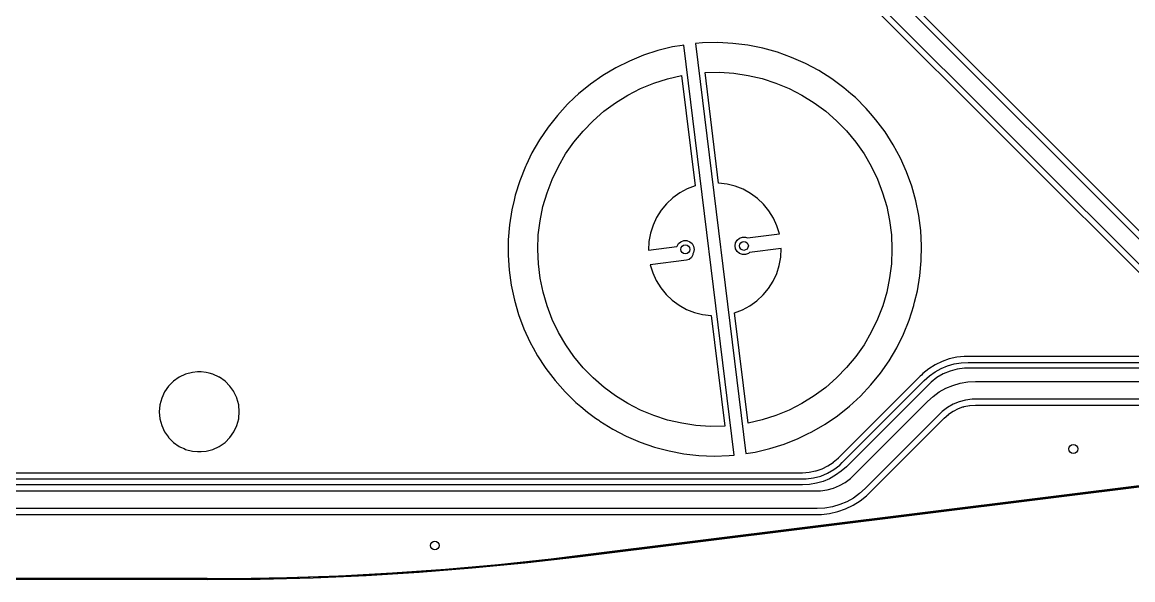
# Model space of a CAD drawing. Extents: x -114 to 114, y -62 to 23.
# Drawn here: x 17.3 to 54.93, y -61.55 to -42.66 of the extents above; entities that cross this region are included whole.
import ezdxf

# ---------------------------------------------------------------- set-up
doc = ezdxf.new("R2010")
doc.units = 0
doc.layers.add('BLACK', color=7, linetype='CONTINUOUS')

msp = doc.modelspace()

# ---------------------------------------------------------------- linework, layer by layer
at = {"layer": 'BLACK', "linetype": 'CONTINUOUS'}
for p, q in [((40.8383, -35.7156), (57.7616, -52.6389)), ((52.7682, -47.362), (40.9812, -35.575)), ((40.2469, -36.2563), (57.1489, -53.1584)), ((57.3373, -53.0632), (40.414, -36.1399)), ((38.8364, -43.6244), (38.3484, -43.7839)), ((39.3347, -43.5011), (38.8364, -43.6244)), ((39.656, -43.4462), (39.3347, -43.5011)), ((39.7158, -43.436), (39.656, -43.4462)), ((41.4217, -57.3299), (39.7158, -43.436)), ((40.3518, -43.3654), (40.1129, -43.3884)), ((40.1129, -43.3884), (41.8185, -57.279)), ((40.865, -43.3538), (40.3518, -43.3654)), ((40.3518, -43.3654), (40.3518, -43.3654)), ((40.3518, -43.3654), (40.3518, -43.3654)), ((41.3777, -43.3797), (40.865, -43.3538)), ((40.865, -43.3538), (40.865, -43.3538)), ((40.865, -43.3538), (40.865, -43.3538)), ((41.8871, -43.4432), (41.3777, -43.3797)), ((41.8872, -43.4432), (41.8871, -43.4432)), ((41.8871, -43.4432), (41.8871, -43.4432)), ((41.8871, -43.4432), (41.8871, -43.4432)), ((42.3906, -43.5438), (41.8872, -43.4432)), ((42.8853, -43.681), (42.3906, -43.5438)), ((42.3906, -43.5438), (42.3906, -43.5438)), ((42.3906, -43.5438), (42.3906, -43.5438)), ((37.8734, -43.9787), (37.414, -44.2078)), ((38.3484, -43.7839), (37.8734, -43.9787)), ((43.3686, -43.854), (42.8853, -43.681)), ((42.8853, -43.681), (42.8853, -43.681)), ((43.8379, -44.062), (43.3686, -43.854)), ((37.414, -44.2078), (36.9726, -44.4699)), ((37.414, -44.2078), (37.414, -44.2078)), ((40.4346, -44.3672), (40.9223, -44.36)), ((40.8944, -48.1116), (40.4346, -44.3672)), ((40.9223, -44.36), (41.4089, -44.3924)), ((41.4089, -44.3924), (41.8912, -44.4642)), ((44.2908, -44.3038), (43.8379, -44.062)), ((44.7247, -44.5782), (44.2908, -44.3038)), ((44.2908, -44.3038), (44.2908, -44.3038)), ((36.5515, -44.7636), (36.1532, -45.0874)), ((36.9726, -44.4699), (36.5515, -44.7636)), ((36.9726, -44.4699), (36.9726, -44.4699)), ((38.2507, -44.9112), (38.7014, -44.7248)), ((38.7014, -44.7248), (39.1657, -44.5757)), ((39.1657, -44.5757), (39.6406, -44.4647)), ((39.6406, -44.4647), (40.1003, -48.2091)), ((41.8912, -44.4642), (42.3661, -44.575)), ((42.3661, -44.575), (42.8305, -44.7239)), ((42.8305, -44.7239), (43.2813, -44.9101)), ((45.1374, -44.8835), (44.7247, -44.5782)), ((36.1532, -45.0874), (36.0143, -45.2183)), ((37.4022, -45.3904), (37.8167, -45.1336)), ((37.8167, -45.1336), (38.2507, -44.9112)), ((43.2813, -44.9101), (43.7154, -45.1323)), ((43.7154, -45.1323), (44.13, -45.389)), ((45.3719, -45.0852), (45.1374, -44.8835)), ((45.1374, -44.8835), (45.1374, -44.8835)), ((45.1374, -44.8835), (45.1374, -44.8835)), ((45.5266, -45.2183), (45.3719, -45.0852)), ((35.7795, -45.4395), (35.4327, -45.818)), ((36.0143, -45.2183), (35.7795, -45.4395)), ((35.7795, -45.4395), (35.7795, -45.4395)), ((35.7795, -45.4395), (35.7795, -45.4395)), ((35.7795, -45.4395), (35.7795, -45.4395)), ((37.0099, -45.6801), (37.4022, -45.3904)), ((44.13, -45.389), (44.5225, -45.6785)), ((45.8903, -45.5807), (45.5266, -45.2183)), ((45.5266, -45.2183), (45.5266, -45.2183)), ((35.4327, -45.818), (35.1145, -46.2209)), ((35.4327, -45.818), (35.4327, -45.818)), ((36.6424, -46.0007), (37.0099, -45.6801)), ((44.5225, -45.6785), (44.8901, -45.9989)), ((46.0421, -45.756), (45.8903, -45.5807)), ((45.8903, -45.5807), (45.8903, -45.5807)), ((46.2264, -45.9687), (46.0421, -45.756)), ((35.1145, -46.2209), (34.8267, -46.646)), ((35.1145, -46.2209), (35.1145, -46.2209)), ((36.3021, -46.3501), (36.6424, -46.0007)), ((44.8901, -45.9989), (45.2305, -46.3481)), ((46.5332, -46.3803), (46.2264, -45.9687)), ((34.8267, -46.646), (34.6816, -46.8984)), ((35.9914, -46.726), (36.3021, -46.3501)), ((45.2305, -46.3481), (45.5414, -46.7238)), ((46.809, -46.8133), (46.5332, -46.3803)), ((34.6816, -46.8984), (34.5708, -47.091)), ((35.7122, -47.1258), (35.9914, -46.726)), ((45.5414, -46.7238), (45.8208, -47.1236)), ((47.0524, -47.2653), (46.809, -46.8133)), ((34.5708, -47.091), (34.3701, -47.508)), ((35.4664, -47.547), (35.7122, -47.1258)), ((45.8208, -47.1236), (46.0668, -47.5447)), ((47.262, -47.7339), (47.0524, -47.2653)), ((57.9024, -52.4961), (52.7682, -47.362)), ((34.3482, -47.5536), (34.16, -48.0312)), ((34.3701, -47.508), (34.3482, -47.5536)), ((35.2556, -47.9868), (35.4664, -47.547)), ((46.0668, -47.5447), (46.2777, -47.9843)), ((47.4368, -48.2166), (47.262, -47.7339)), ((34.16, -48.0312), (34.0074, -48.5214)), ((34.16, -48.0312), (34.16, -48.0312)), ((35.0813, -48.4422), (35.2556, -47.9868)), ((41.1803, -48.1462), (40.8944, -48.1116)), ((41.4594, -48.2171), (41.1803, -48.1462)), ((46.2777, -47.9843), (46.4523, -48.4397)), ((34.0074, -48.5214), (33.9687, -48.6875)), ((34.0074, -48.5214), (34.0074, -48.5214)), ((34.0074, -48.5214), (34.0074, -48.5214)), ((34.0074, -48.5214), (34.0074, -48.5214)), ((34.9445, -48.9103), (35.0813, -48.4422)), ((39.5777, -48.4481), (39.3435, -48.6157)), ((39.8313, -48.3119), (39.5777, -48.4481)), ((40.1003, -48.2091), (39.8313, -48.3119)), ((41.7271, -48.323), (41.4594, -48.2171)), ((41.9792, -48.4623), (41.7271, -48.323)), ((42.2114, -48.6326), (41.9792, -48.4623)), ((46.4523, -48.4397), (46.5893, -48.9077)), ((47.5757, -48.7108), (47.4368, -48.2166)), ((33.9687, -48.6875), (33.891, -49.0214)), ((34.8461, -49.388), (34.9445, -48.9103)), ((39.1326, -48.8118), (38.9485, -49.0333)), ((39.3435, -48.6157), (39.1326, -48.8118)), ((42.4199, -48.8312), (42.2114, -48.6326)), ((42.6014, -49.0548), (42.4199, -48.8312)), ((46.5893, -48.9077), (46.6878, -49.3854)), ((47.678, -49.2139), (47.5757, -48.7108)), ((33.891, -49.0214), (33.8116, -49.5286)), ((38.7942, -49.2764), (38.6722, -49.5373)), ((38.9485, -49.0333), (38.7942, -49.2764)), ((42.7528, -49.2998), (42.6014, -49.0548)), ((47.7433, -49.7231), (47.678, -49.2139)), ((33.8116, -49.5286), (33.7695, -50.0402)), ((33.8116, -49.5286), (33.8116, -49.5286)), ((34.7869, -49.872), (34.8461, -49.388)), ((38.6722, -49.5373), (38.5846, -49.8116)), ((42.8717, -49.562), (42.7528, -49.2998)), ((42.9561, -49.8373), (42.8717, -49.562)), ((46.6878, -49.3854), (46.7473, -49.8694)), ((33.7695, -50.0402), (33.765, -50.5536)), ((33.7695, -50.0402), (33.7695, -50.0402)), ((34.7672, -50.3593), (34.7869, -49.872)), ((38.5846, -49.8116), (38.5326, -50.0948)), ((41.5217, -50.0491), (41.6016, -49.9821)), ((41.6016, -49.9821), (41.6995, -49.9465)), ((41.6995, -49.9465), (41.8036, -49.9465)), ((41.8036, -49.9465), (41.8701, -49.9707)), ((41.8701, -49.9707), (42.9561, -49.8373)), ((46.7473, -49.8694), (46.7672, -50.3567)), ((47.771, -50.2357), (47.7433, -49.7231)), ((34.7871, -50.8466), (34.7672, -50.3593)), ((38.5326, -50.0948), (38.5173, -50.3824)), ((38.5173, -50.3824), (39.4838, -50.2637)), ((39.4838, -50.2637), (39.4853, -50.2554)), ((39.4853, -50.2554), (39.5374, -50.1652)), ((39.5374, -50.1652), (39.6172, -50.0982)), ((39.6172, -50.0982), (39.7151, -50.0625)), ((39.7151, -50.0625), (39.8193, -50.0625)), ((39.8193, -50.0625), (39.9172, -50.0982)), ((39.9172, -50.0982), (39.997, -50.1652)), ((39.997, -50.1652), (40.0491, -50.2554)), ((40.0491, -50.2554), (40.0672, -50.358)), ((40.0672, -50.358), (40.0491, -50.4606)), ((41.4516, -50.2419), (41.4696, -50.1393)), ((41.4696, -50.3445), (41.4516, -50.2419)), ((41.4696, -50.1393), (41.5217, -50.0491)), ((41.5217, -50.4348), (41.4696, -50.3445)), ((43.0171, -50.3336), (41.9451, -50.4652)), ((43.0018, -50.6212), (43.0171, -50.3336)), ((46.7672, -50.3567), (46.7475, -50.8439)), ((47.7612, -50.749), (47.771, -50.2357)), ((33.765, -50.5536), (33.7982, -51.0659)), ((33.765, -50.5536), (33.765, -50.5536)), ((39.8051, -50.728), (38.5783, -50.8786)), ((39.8978, -50.6974), (39.8051, -50.728)), ((39.9717, -50.6338), (39.8978, -50.6974)), ((40.0156, -50.5467), (39.9717, -50.6338)), ((40.0179, -50.5146), (40.0156, -50.5467)), ((40.0491, -50.4606), (40.0179, -50.5146)), ((41.6016, -50.5018), (41.5217, -50.4348)), ((41.6995, -50.5374), (41.6016, -50.5018)), ((41.8036, -50.5374), (41.6995, -50.5374)), ((41.9016, -50.5018), (41.8036, -50.5374)), ((41.9451, -50.4652), (41.9016, -50.5018)), ((42.9498, -50.9044), (43.0018, -50.6212)), ((47.7138, -51.2602), (47.7612, -50.749)), ((33.7982, -51.0659), (33.7982, -51.0659)), ((33.7982, -51.0659), (33.8687, -51.5744)), ((34.8466, -51.3306), (34.7871, -50.8466)), ((38.5783, -50.8786), (38.6627, -51.1539)), ((38.6627, -51.1539), (38.7816, -51.4162)), ((42.8622, -51.1787), (42.9498, -50.9044)), ((46.7475, -50.8439), (46.6883, -51.328)), ((34.9451, -51.8082), (34.8466, -51.3306)), ((38.7816, -51.4162), (38.933, -51.6612)), ((42.5859, -51.6827), (42.7402, -51.4396)), ((42.7402, -51.4396), (42.8622, -51.1787)), ((46.6883, -51.328), (46.5899, -51.8057)), ((47.629, -51.7665), (47.7138, -51.2602)), ((33.8687, -51.5744), (33.8687, -51.5744)), ((33.8687, -51.5744), (33.8687, -51.5744)), ((33.8687, -51.5744), (33.9763, -52.0763)), ((35.0821, -52.2763), (34.9451, -51.8082)), ((38.933, -51.6612), (39.1145, -51.8848)), ((39.1145, -51.8848), (39.323, -52.0833)), ((42.1909, -52.1003), (42.4018, -51.9042)), ((42.4018, -51.9042), (42.5859, -51.6827)), ((46.5899, -51.8057), (46.4531, -52.2738)), ((47.5359, -52.1485), (47.629, -51.7665)), ((33.9763, -52.0763), (34.1204, -52.5691)), ((35.2567, -52.7316), (35.0821, -52.2763)), ((39.323, -52.0833), (39.5552, -52.2537)), ((39.5552, -52.2537), (39.8073, -52.3929)), ((41.7031, -52.4041), (41.9567, -52.2678)), ((41.9567, -52.2678), (42.1909, -52.1003)), ((46.4531, -52.2738), (46.2788, -52.7292)), ((47.3497, -52.7538), (47.5074, -52.2653)), ((47.5074, -52.2653), (47.5118, -52.2475)), ((47.5118, -52.2475), (47.5359, -52.1485)), ((34.1204, -52.5691), (34.3002, -53.0499)), ((39.8073, -52.3929), (40.075, -52.4989)), ((40.075, -52.4989), (40.3541, -52.5698)), ((40.3541, -52.5698), (40.64, -52.6044)), ((40.64, -52.6044), (41.0998, -56.3488)), ((41.4341, -52.5069), (41.7031, -52.4041)), ((41.8938, -56.2513), (41.4341, -52.5069)), ((34.3002, -53.0499), (34.3002, -53.0499)), ((34.3002, -53.0499), (34.3002, -53.05)), ((34.3002, -53.05), (34.5147, -53.5163)), ((35.4677, -53.1713), (35.2567, -52.7316)), ((46.2788, -52.7292), (46.068, -53.169)), ((47.1565, -53.2295), (47.3497, -52.7538)), ((35.7136, -53.5924), (35.4677, -53.1713)), ((46.068, -53.169), (45.8222, -53.5902)), ((46.9291, -53.6897), (47.1565, -53.2295)), ((34.5147, -53.5163), (34.5147, -53.5163)), ((34.5147, -53.5163), (34.6113, -53.6913)), ((34.6113, -53.6913), (34.7604, -53.9614)), ((35.993, -53.9921), (35.7136, -53.5924)), ((45.8222, -53.5902), (45.543, -53.99)), ((46.6685, -54.132), (46.9291, -53.6897)), ((34.7604, -53.9614), (34.7628, -53.9658)), ((34.7628, -53.9658), (34.7628, -53.9658)), ((34.7628, -53.9658), (35.0181, -54.3574)), ((36.3039, -54.3679), (35.993, -53.9921)), ((45.543, -53.99), (45.2323, -54.3659)), ((46.3762, -54.5541), (46.6685, -54.132)), ((48.4654, -54.1581), (48.2326, -54.2702)), ((48.7093, -54.0728), (48.4654, -54.1581)), ((48.4654, -54.1581), (48.4654, -54.1581)), ((48.9612, -54.0153), (48.7093, -54.0728)), ((49.218, -53.9864), (48.9612, -54.0153)), ((49.3167, -53.9864), (49.218, -53.9864)), ((49.3173, -53.9863), (49.3167, -53.9864)), ((58.0961, -53.9863), (49.3173, -53.9863)), ((23.0659, -54.527), (22.8376, -54.5881)), ((23.2423, -54.5115), (23.0659, -54.527)), ((23.3602, -54.5115), (23.2423, -54.5115)), ((23.2423, -54.5115), (23.2423, -54.5115)), ((23.5367, -54.527), (23.3602, -54.5115)), ((23.3602, -54.5115), (23.3602, -54.5115)), ((23.638, -54.5541), (23.5367, -54.527)), ((23.5367, -54.527), (23.5367, -54.527)), ((23.5367, -54.527), (23.5367, -54.527)), ((23.7649, -54.5881), (23.638, -54.5541)), ((35.0181, -54.3574), (35.0432, -54.3958)), ((35.0432, -54.3958), (35.3543, -54.8042)), ((36.6443, -54.7171), (36.3039, -54.3679)), ((45.2323, -54.3659), (44.892, -54.7153)), ((46.0539, -54.9536), (46.3762, -54.5541)), ((48.0138, -54.4077), (47.8118, -54.5688)), ((48.2326, -54.2702), (48.0138, -54.4077)), ((48.0378, -54.645), (48.2299, -54.5087)), ((48.2299, -54.5087), (48.436, -54.3948)), ((48.436, -54.3948), (48.6536, -54.3047)), ((48.7351, -54.4838), (48.505, -54.5791)), ((48.6536, -54.3047), (48.8799, -54.2395)), ((48.9757, -54.4194), (48.7351, -54.4838)), ((48.8799, -54.2395), (49.112, -54.2001)), ((49.2226, -54.3869), (48.9757, -54.4194)), ((49.112, -54.2001), (49.3471, -54.1869)), ((49.3472, -54.3869), (49.2226, -54.3869)), ((49.3471, -54.1869), (49.3472, -54.1868)), ((49.3472, -54.1868), (62.6903, -54.1868)), ((62.6489, -54.3868), (49.3472, -54.3868)), ((49.3472, -54.3868), (49.3472, -54.3868)), ((49.3472, -54.3868), (49.3472, -54.3868)), ((49.3472, -54.3868), (49.3472, -54.3869)), ((22.4299, -54.8235), (22.2628, -54.9906)), ((22.6234, -54.688), (22.4299, -54.8235)), ((22.8376, -54.5881), (22.6234, -54.688)), ((22.6234, -54.688), (22.6234, -54.688)), ((23.9791, -54.688), (23.7649, -54.5881)), ((23.7649, -54.5881), (23.7649, -54.5881)), ((23.9874, -54.6938), (23.9791, -54.688)), ((23.9791, -54.688), (23.9791, -54.688)), ((23.9791, -54.688), (23.9791, -54.688)), ((23.9791, -54.688), (23.9791, -54.688)), ((24.1727, -54.8235), (23.9874, -54.6938)), ((24.3398, -54.9906), (24.1727, -54.8235)), ((24.1727, -54.8235), (24.1727, -54.8235)), ((24.1727, -54.8235), (24.1727, -54.8235)), ((35.3543, -54.8042), (35.6944, -55.1887)), ((37.0119, -55.0375), (36.6443, -54.7171)), ((44.892, -54.7153), (44.5245, -55.0359)), ((47.6868, -54.6938), (44.9432, -57.4374)), ((45.0838, -57.5803), (47.8622, -54.8019)), ((47.7205, -54.6601), (47.6868, -54.6938)), ((47.6868, -54.6938), (47.6868, -54.6938)), ((47.6868, -54.6938), (47.6868, -54.6938)), ((47.7634, -54.6172), (47.7205, -54.6601)), ((47.7205, -54.6601), (47.7205, -54.6601)), ((47.7205, -54.6601), (47.7205, -54.6601)), ((47.7635, -54.6171), (47.7634, -54.6172)), ((47.8118, -54.5688), (47.7635, -54.6171)), ((47.8622, -54.8019), (48.0378, -54.645)), ((47.8622, -54.8019), (47.8622, -54.8019)), ((47.8622, -54.8019), (47.8622, -54.8019)), ((47.8622, -54.8019), (47.8622, -54.8019)), ((48.0917, -54.8553), (48.0037, -54.9433)), ((48.2893, -54.7037), (48.0917, -54.8553)), ((48.505, -54.5791), (48.2893, -54.7037)), ((48.8342, -54.9659), (49.0821, -54.8945)), ((49.0821, -54.8945), (49.3364, -54.8513)), ((49.3364, -54.8513), (49.5936, -54.8369)), ((49.5936, -54.8369), (49.5939, -54.8368)), ((49.5939, -54.8368), (61.51, -54.8368)), ((22.1272, -55.1842), (22.0274, -55.3984)), ((22.2628, -54.9906), (22.1272, -55.1842)), ((24.4694, -55.1758), (24.3398, -54.9906)), ((24.4753, -55.1842), (24.4694, -55.1758)), ((24.5707, -55.3888), (24.4753, -55.1842)), ((24.4753, -55.1842), (24.4753, -55.1842)), ((35.6944, -55.1887), (36.0619, -55.5473)), ((37.4044, -55.327), (37.0119, -55.0375)), ((44.5245, -55.0359), (44.1322, -55.3255)), ((48.0037, -54.9433), (45.2252, -57.7218)), ((45.7031, -55.3285), (46.0539, -54.9536)), ((48.0037, -54.9433), (48.0037, -54.9433)), ((48.1598, -55.3386), (48.3702, -55.1894)), ((48.3702, -55.1894), (48.5959, -55.0646)), ((48.5959, -55.0646), (48.8342, -54.9659)), ((21.9662, -55.6266), (21.9456, -55.862)), ((22.0274, -55.3984), (21.9662, -55.6266)), ((24.5752, -55.3984), (24.5707, -55.3888)), ((24.6363, -55.6266), (24.5752, -55.3984)), ((24.6569, -55.862), (24.6363, -55.6266)), ((24.6363, -55.6266), (24.6363, -55.6266)), ((24.6363, -55.6266), (24.6363, -55.6266)), ((36.0619, -55.5473), (36.2288, -55.6878)), ((36.1114, -60.7355), (76.972, -55.6377)), ((76.9737, -55.6622), (36.1146, -60.7598)), ((37.819, -55.5837), (37.4044, -55.327)), ((38.2532, -55.8059), (37.819, -55.5837)), ((43.7177, -55.5824), (43.2837, -55.8048)), ((44.1322, -55.3255), (43.7177, -55.5824)), ((44.924, -55.9962), (45.3258, -55.6766)), ((45.3258, -55.6766), (45.7031, -55.3285)), ((45.4391, -58.0389), (47.9675, -55.5105)), ((47.9675, -55.5105), (48.1598, -55.3386)), ((47.9675, -55.5105), (47.9675, -55.5105)), ((47.9675, -55.5105), (47.9675, -55.5105)), ((47.9675, -55.5105), (47.9675, -55.5105)), ((48.8404, -55.6089), (48.6474, -55.7203)), ((49.0462, -55.5236), (48.8404, -55.6089)), ((49.2615, -55.4659), (49.0462, -55.5236)), ((49.2089, -55.6878), (49.395, -55.6508)), ((49.4824, -55.4369), (49.2615, -55.4659)), ((49.395, -55.6508), (49.4014, -55.65)), ((49.4014, -55.65), (49.5927, -55.6374)), ((49.5939, -55.4369), (49.4824, -55.4369)), ((49.5927, -55.6374), (49.5959, -55.6373)), ((61.51, -55.4368), (49.5939, -55.4368)), ((49.5939, -55.4368), (49.5939, -55.4368)), ((49.5939, -55.4368), (49.5939, -55.4368)), ((49.5939, -55.4368), (49.5939, -55.4369)), ((49.5959, -55.6373), (49.6597, -55.6373)), ((49.6597, -55.6373), (49.6598, -55.6373)), ((49.6598, -55.6373), (61.401, -55.6373)), ((21.9456, -55.862), (21.9456, -55.862)), ((21.9456, -55.862), (21.9662, -56.0974)), ((24.6383, -56.0755), (24.6569, -55.862)), ((24.6569, -55.862), (24.6569, -55.862)), ((76.9782, -55.6873), (36.1176, -60.7851)), ((36.2288, -55.6878), (36.4545, -55.8779)), ((36.4545, -55.8779), (36.4546, -55.8779)), ((36.4546, -55.8779), (36.7274, -56.0755)), ((38.7039, -55.9921), (38.2532, -55.8059)), ((39.1683, -56.141), (38.7039, -55.9921)), ((42.833, -55.9912), (42.3687, -56.1403)), ((43.2837, -55.8048), (42.833, -55.9912)), ((44.4999, -56.2855), (44.924, -55.9962)), ((48.3918, -55.9348), (45.8634, -58.4632)), ((48.4706, -55.856), (48.3918, -55.9348)), ((48.3918, -55.9348), (48.3918, -55.9348)), ((48.6474, -55.7203), (48.4706, -55.856)), ((48.5348, -56.0755), (48.6786, -55.9493)), ((48.6786, -55.9493), (48.6837, -55.9454)), ((48.6837, -55.9454), (48.8414, -55.84)), ((48.8414, -55.84), (48.847, -55.8368)), ((48.847, -55.8368), (49.0171, -55.7529)), ((49.0171, -55.7529), (49.0231, -55.7505)), ((49.0231, -55.7505), (49.1732, -55.6995)), ((49.1732, -55.6995), (49.2027, -55.6895)), ((49.2027, -55.6895), (49.2089, -55.6878)), ((21.9662, -56.0974), (21.9662, -56.0974)), ((21.9662, -56.0974), (21.9662, -56.0974)), ((21.9662, -56.0974), (21.9669, -56.1001)), ((21.9669, -56.1001), (22.0274, -56.3257)), ((22.0274, -56.3257), (22.1272, -56.5398)), ((24.4753, -56.5399), (24.5752, -56.3257)), ((24.5752, -56.3257), (24.6363, -56.0974)), ((24.6363, -56.0974), (24.6383, -56.0755)), ((36.7274, -56.0755), (36.8317, -56.151)), ((36.8317, -56.151), (36.8704, -56.179)), ((36.8704, -56.179), (37.3072, -56.4487)), ((39.6432, -56.2518), (39.1683, -56.141)), ((40.1256, -56.3236), (39.6432, -56.2518)), ((40.6122, -56.356), (40.1256, -56.3236)), ((41.0998, -56.3488), (40.6122, -56.356)), ((42.3687, -56.1403), (41.8938, -56.2513)), ((44.0558, -56.543), (44.4999, -56.2855)), ((45.9798, -58.6303), (48.5324, -56.0777)), ((48.5324, -56.0777), (48.5348, -56.0755)), ((22.1272, -56.5398), (22.1272, -56.5399)), ((22.1272, -56.5399), (22.2541, -56.7211)), ((22.2541, -56.7211), (22.2628, -56.7334)), ((22.2628, -56.7334), (22.4299, -56.9005)), ((24.1727, -56.9005), (24.3398, -56.7334)), ((24.3398, -56.7334), (24.4753, -56.5399)), ((37.3072, -56.4487), (37.3072, -56.4487)), ((37.3072, -56.4487), (37.3072, -56.4487)), ((37.3072, -56.4487), (37.7626, -56.6858)), ((37.7626, -56.6858), (38.2341, -56.8888)), ((43.117, -56.957), (43.594, -56.7672)), ((43.594, -56.7672), (43.9084, -56.6145)), ((43.9084, -56.6145), (44.0558, -56.543)), ((44.0558, -56.543), (44.0558, -56.543)), ((44.0558, -56.543), (44.0558, -56.543)), ((22.4299, -56.9005), (22.6234, -57.0361)), ((22.6234, -57.0361), (22.6234, -57.0361)), ((22.6234, -57.0361), (22.6234, -57.0361)), ((22.6234, -57.0361), (22.6234, -57.0361)), ((22.6234, -57.0361), (22.6679, -57.0568)), ((22.6679, -57.0568), (22.785, -57.1114)), ((22.785, -57.1114), (22.8376, -57.1359)), ((22.8376, -57.1359), (22.8376, -57.1359)), ((22.8376, -57.1359), (23.0659, -57.1971)), ((23.5367, -57.1971), (23.7649, -57.1359)), ((23.7649, -57.1359), (23.9791, -57.0361)), ((23.9791, -57.0361), (24.1727, -56.9005)), ((38.2341, -56.8888), (38.7192, -57.0568)), ((38.7192, -57.0568), (38.7192, -57.0568)), ((38.7192, -57.0568), (38.7192, -57.0568)), ((38.7192, -57.0568), (39.2153, -57.1888)), ((39.2153, -57.1888), (39.2153, -57.1888)), ((39.2153, -57.1888), (39.2153, -57.1888)), ((39.2153, -57.1888), (39.7197, -57.2841)), ((42.1278, -57.2295), (42.6274, -57.1114)), ((42.6274, -57.1114), (43.117, -56.957)), ((23.0659, -57.1971), (23.0659, -57.1971)), ((23.0659, -57.1971), (23.0659, -57.1971)), ((23.0659, -57.1971), (23.2423, -57.2125)), ((23.2423, -57.2125), (23.2423, -57.2125)), ((23.2423, -57.2125), (23.3602, -57.2125)), ((23.3602, -57.2125), (23.5367, -57.1971)), ((23.5367, -57.1971), (23.5367, -57.1971)), ((23.5367, -57.1971), (23.5367, -57.1971)), ((39.7197, -57.2841), (40.2298, -57.3423)), ((40.2298, -57.3423), (40.7428, -57.3629)), ((40.7428, -57.3629), (41.2558, -57.3458)), ((41.2558, -57.3458), (41.4217, -57.3299)), ((41.8185, -57.279), (42.1278, -57.2295)), ((44.9408, -57.4396), (44.7773, -57.583)), ((44.9432, -57.4374), (44.9408, -57.4396)), ((43.6847, -57.9363), (2.73852, -57.9363)), ((43.7385, -57.9363), (43.6847, -57.9363)), ((43.6847, -57.9363), (43.6847, -57.9363)), ((43.7417, -57.9362), (43.7385, -57.9363)), ((43.9589, -57.922), (43.7417, -57.9362)), ((43.9653, -57.9212), (43.9589, -57.922)), ((44.177, -57.8791), (43.9653, -57.9212)), ((44.1832, -57.8774), (44.177, -57.8791)), ((44.3876, -57.808), (44.1832, -57.8774)), ((44.3936, -57.8055), (44.3876, -57.808)), ((44.5871, -57.7101), (44.3936, -57.8055)), ((44.5825, -57.9445), (44.7982, -57.82)), ((44.5928, -57.7068), (44.5871, -57.7101)), ((44.7722, -57.5869), (44.5928, -57.7068)), ((44.7773, -57.583), (44.7722, -57.5869)), ((44.7982, -57.82), (44.9958, -57.6684)), ((45.0496, -57.8787), (44.8576, -58.015)), ((44.9958, -57.6684), (45.0838, -57.5803)), ((45.2252, -57.7218), (45.0496, -57.8787)), ((45.2252, -57.7218), (45.2252, -57.7218)), ((2.68295, -58.1368), (43.7403, -58.1368)), ((43.7403, -58.1368), (43.7403, -58.1368)), ((43.7403, -58.1368), (43.7403, -58.1368)), ((43.7403, -58.1368), (43.8648, -58.1368)), ((43.8648, -58.1368), (44.1118, -58.1043)), ((44.2076, -58.2842), (43.9754, -58.3236)), ((44.1118, -58.1043), (44.3524, -58.0399)), ((44.4339, -58.219), (44.2076, -58.2842)), ((44.3524, -58.0399), (44.5825, -57.9445)), ((44.6515, -58.1289), (44.4339, -58.219)), ((44.8576, -58.015), (44.6515, -58.1289)), ((44.9905, -58.3648), (45.1835, -58.2534)), ((45.1835, -58.2534), (45.3603, -58.1177)), ((45.3603, -58.1177), (45.4391, -58.0389)), ((45.4391, -58.0389), (45.4391, -58.0389)), ((-0.489186, -58.5368), (44.237, -58.5368)), ((43.7403, -58.3368), (2.68295, -58.3368)), ((43.7404, -58.3368), (43.7403, -58.3368)), ((43.7403, -58.3368), (43.7403, -58.3368)), ((43.9754, -58.3236), (43.7404, -58.3368)), ((44.237, -58.5368), (44.237, -58.5368)), ((44.237, -58.5368), (44.237, -58.5368)), ((44.237, -58.5368), (44.237, -58.5368)), ((44.237, -58.5368), (44.3484, -58.5368)), ((44.3484, -58.5368), (44.5694, -58.5077)), ((44.5694, -58.5077), (44.7846, -58.4501)), ((44.7846, -58.4501), (44.9905, -58.3648)), ((45.671, -58.635), (45.4607, -58.7843)), ((45.8633, -58.4632), (45.671, -58.635)), ((45.8634, -58.4632), (45.8633, -58.4632)), ((45.9058, -58.7043), (45.9798, -58.6303)), ((45.9798, -58.6303), (45.9798, -58.6303)), ((44.9967, -59.0078), (44.7488, -59.0792)), ((45.2349, -58.9091), (44.9967, -59.0078)), ((45.1954, -59.1506), (45.4485, -59.0288)), ((45.4607, -58.7843), (45.2349, -58.9091)), ((45.4485, -59.0288), (45.6863, -58.8794)), ((45.6863, -58.8794), (45.9058, -58.7043)), ((44.237, -59.1368), (-0.631266, -59.1368)), ((-0.566813, -59.3373), (44.1514, -59.3373)), ((44.1514, -59.3373), (44.1514, -59.3373)), ((44.1514, -59.3373), (44.1711, -59.3373)), ((44.1711, -59.3373), (44.2728, -59.3373)), ((44.2371, -59.1368), (44.237, -59.1368)), ((44.237, -59.1368), (44.237, -59.1368)), ((44.237, -59.1368), (44.237, -59.1368)), ((44.237, -59.1368), (44.237, -59.1368)), ((44.4945, -59.1224), (44.2371, -59.1368)), ((44.2728, -59.3373), (44.2779, -59.3373)), ((44.2779, -59.3373), (44.278, -59.3373)), ((44.278, -59.3373), (44.3774, -59.3373)), ((44.3774, -59.3373), (44.6565, -59.3059)), ((44.7488, -59.0792), (44.4945, -59.1224)), ((44.6565, -59.3059), (44.9303, -59.2434)), ((44.9303, -59.2434), (45.1954, -59.1506)), ((33.4335, -61.0371), (35.22, -60.8467)), ((35.7825, -60.7982), (34.1969, -60.9792)), ((36.1176, -60.7851), (34.3321, -60.9916)), ((35.22, -60.8467), (36.1114, -60.7355)), ((36.1146, -60.7598), (35.7825, -60.7982)), ((36.1114, -60.7355), (36.1114, -60.7355)), ((36.1176, -60.7851), (36.1176, -60.7851)), ((28.0574, -61.4151), (29.8516, -61.3213)), ((30.7512, -61.3082), (28.9571, -61.4182)), ((30.2844, -61.3112), (29.4208, -61.3642)), ((29.8516, -61.3213), (31.6438, -61.1953)), ((31.3997, -61.2311), (30.2844, -61.3112)), ((32.5431, -61.166), (30.7512, -61.3082)), ((32.2459, -61.164), (31.3997, -61.2311)), ((31.6438, -61.1953), (33.4335, -61.0371)), ((33.3586, -61.0606), (32.2459, -61.164)), ((34.3321, -60.9916), (32.5431, -61.166)), ((33.4241, -61.0545), (33.3586, -61.0606)), ((34.1969, -60.9792), (33.4241, -61.0545)), ((23.567, -61.5545), (-23.7498, -61.4753)), ((-23.7497, -61.4253), (23.5671, -61.5045)), ((23.5673, -61.529), (-23.7495, -61.4498)), ((25.3644, -61.5413), (23.567, -61.5545)), ((23.567, -61.5545), (23.567, -61.5545)), ((23.5671, -61.5045), (23.5671, -61.5045)), ((23.5671, -61.5045), (24.4654, -61.506)), ((23.8542, -61.5269), (23.5673, -61.529)), ((23.8996, -61.5265), (23.8542, -61.5269)), ((25.4971, -61.5125), (23.8996, -61.5265)), ((24.4654, -61.506), (26.2618, -61.4767)), ((27.1613, -61.4959), (25.3644, -61.5413)), ((26.2732, -61.4928), (25.4971, -61.5125)), ((26.2618, -61.4767), (28.0574, -61.4151)), ((27.456, -61.4576), (26.2732, -61.4928)), ((28.9571, -61.4182), (27.1613, -61.4959)), ((28.304, -61.4209), (27.456, -61.4576)), ((29.4208, -61.3642), (28.304, -61.4209))]:
    msp.add_line(p, q, dxfattribs=at)
at = {"layer": 'BLACK'}
for centre in [(39.7672, -50.358), (41.7516, -50.2419), (52.9103, -57.1219), (31.2803, -60.3919)]:
    msp.add_circle(centre, 0.15, dxfattribs=at)

doc.saveas('drawing.dxf')
